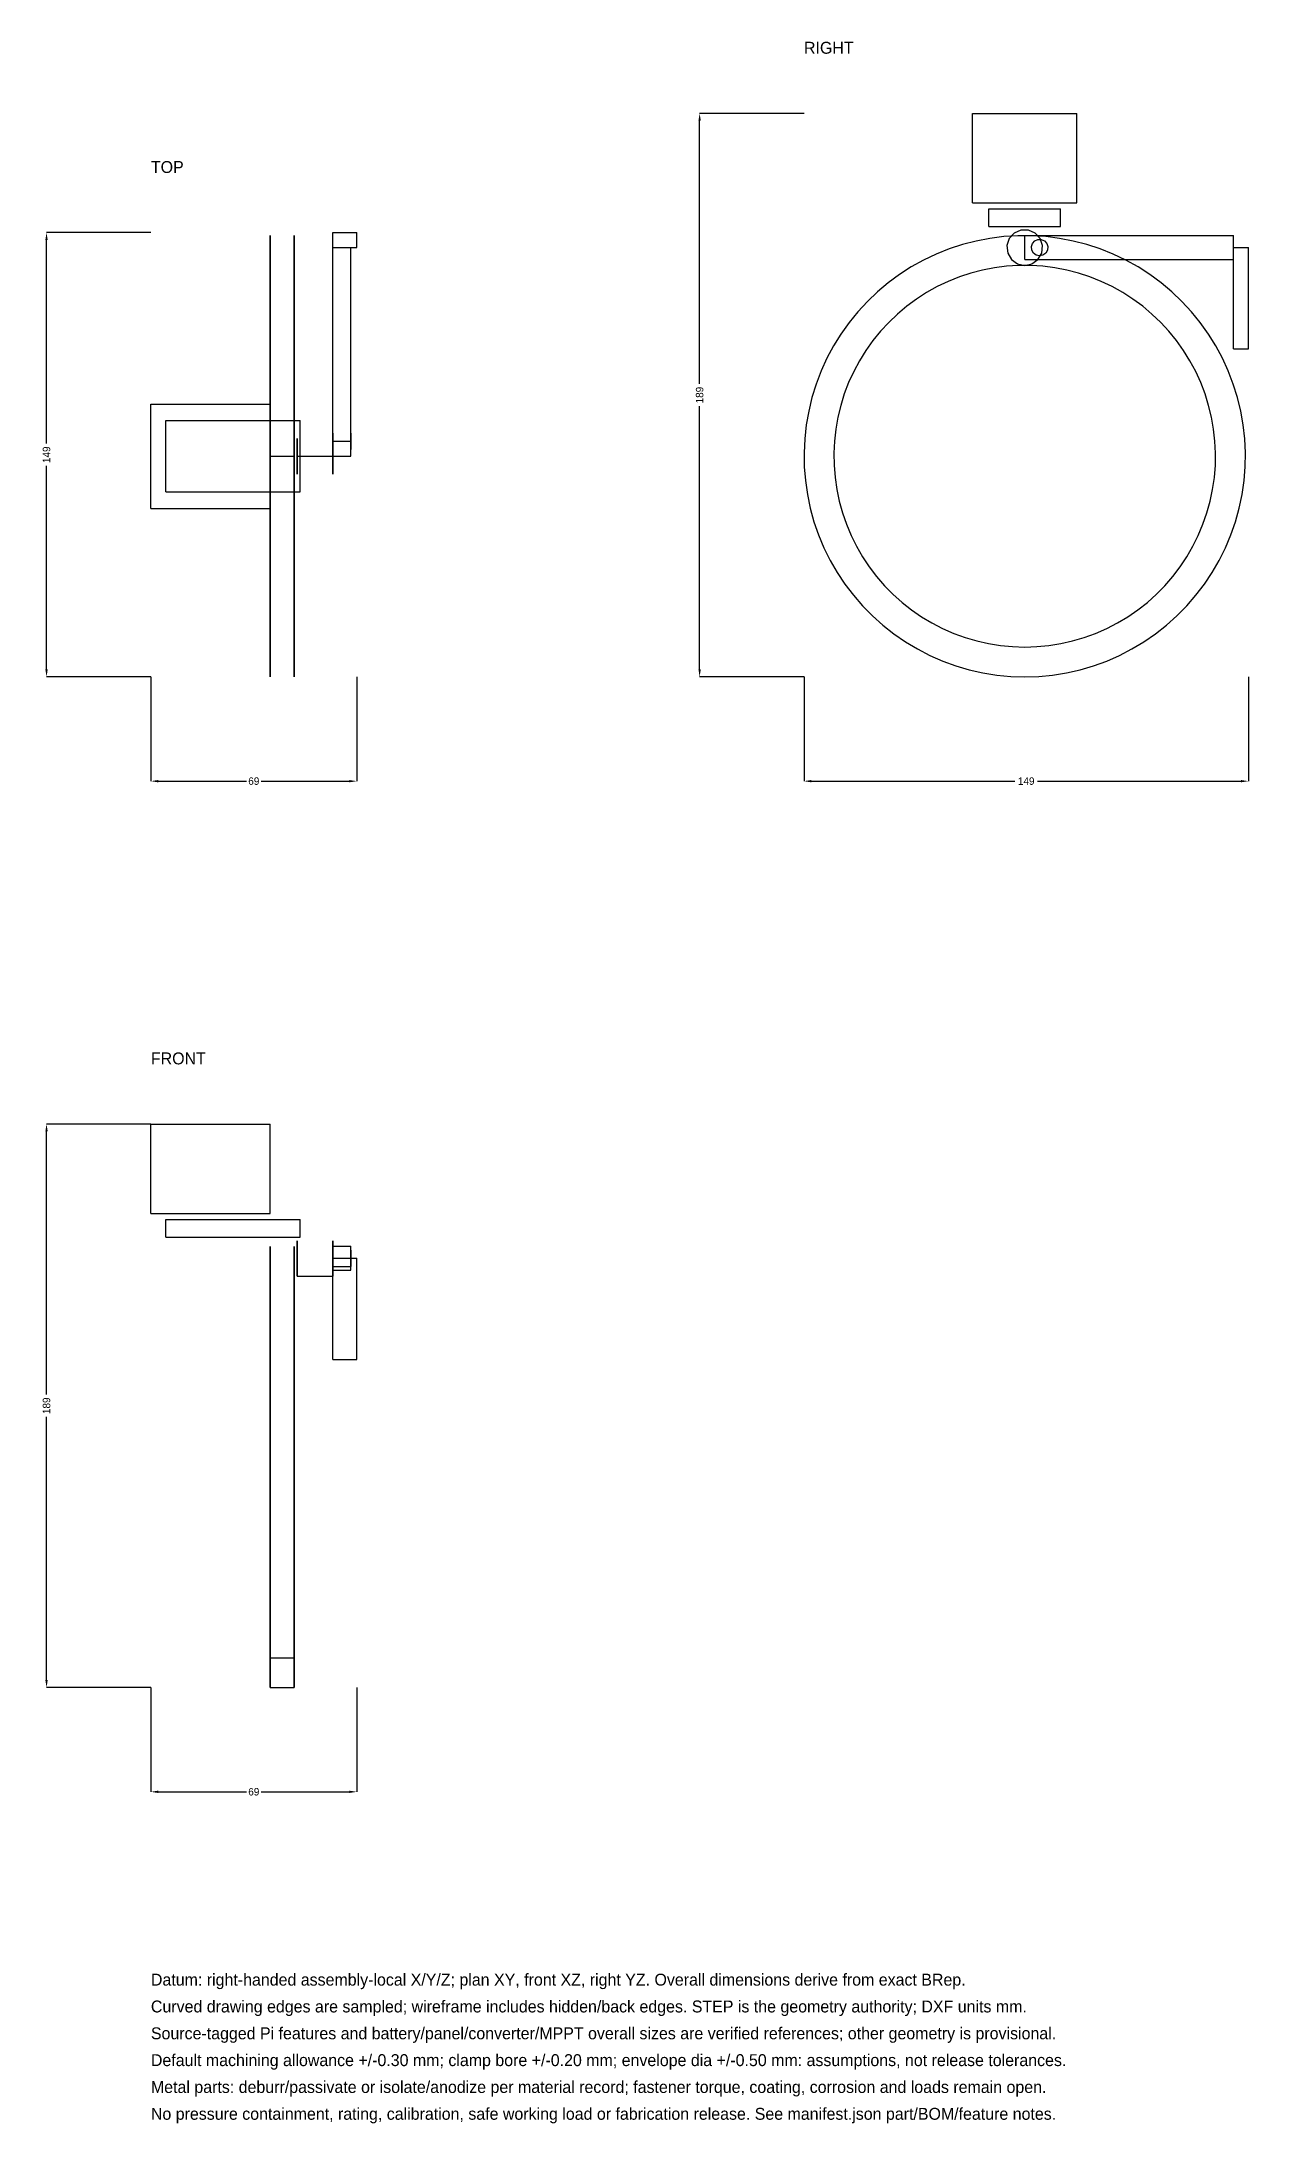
# Model space of a CAD drawing. Header units: millimetres. Extents: x -37 to 368, y -485 to 213.
import ezdxf

# ---------------------------------------------------------------- set-up
doc = ezdxf.new("R2010")
doc.units = ezdxf.units.MM
for name, color, linetype in [('DIMENSIONS', 7, 'Continuous'), ('FRONT', 7, 'Continuous'), ('NOTES', 7, 'Continuous'), ('RIGHT', 7, 'Continuous'), ('TOP', 7, 'Continuous')]:
    doc.layers.add(name, color=color, linetype=linetype)
doc.dimstyles.get("Standard").update_dxf_attribs({"dimtxt": 2.5, "dimasz": 2.5, "dimexe": 1.25, "dimexo": 0.625, "dimtad": 1, "dimcen": 2.5, "dimazin": 3, "dimtfac": 1, "dimtmove": 0, "dimatfit": 3})

# ---------------------------------------------------------------- blocks, each defined once
blk = doc.blocks.new('_CLOSEDFILLED')
at = {"color": 0, "linetype": 'BYBLOCK'}
blk.add_solid([(-1, 0.16), (0, 0), (-1, -0.16)], dxfattribs=at)
blk = doc.blocks.new('*D1')
at = {"color": 7}
for p, q in [((0, 0), (0, -35)), ((69, 0), (69, -35)), ((2.5, -35), (32, -35)), ((37, -35), (66.5, -35))]:
    blk.add_line(p, q, dxfattribs=at)
at = {"layer": 'Defpoints'}
for p in [(0, 0), (69, 0), (0, -35)]:
    blk.add_point(p, dxfattribs=at)
at = {"layer": 'DIMENSIONS', "color": 7, "xscale": 2.5, "yscale": 2.5, "rotation": 180}
blk.add_blockref('_CLOSEDFILLED', (0, -35), dxfattribs=at)
at = {"layer": 'DIMENSIONS', "color": 7, "xscale": 2.5, "yscale": 2.5}
blk.add_blockref('_CLOSEDFILLED', (69, -35), dxfattribs=at)
at = {"layer": 'DIMENSIONS', "color": 7, "insert": (34.5, -35), "char_height": 2.5, "attachment_point": 5}
blk.add_mtext('69', dxfattribs=at)
blk = doc.blocks.new('*D2')
at = {"color": 7}
for p, q in [((0, 149), (-35, 149)), ((-35, 78.25), (-35, 146.5)), ((-35, 2.5), (-35, 70.75)), ((0, 0), (-35, 0))]:
    blk.add_line(p, q, dxfattribs=at)
at = {"layer": 'Defpoints'}
for p in [(0, 149), (-35, 0), (0, 0)]:
    blk.add_point(p, dxfattribs=at)
at = {"layer": 'DIMENSIONS', "color": 7, "xscale": 2.5, "yscale": 2.5}
for p, rotation in [((-35, 149), 90), ((-35, 0), 270)]:
    blk.add_blockref('_CLOSEDFILLED', p, dxfattribs=dict(at, rotation=rotation))
at = {"layer": 'DIMENSIONS', "color": 7, "insert": (-35, 74.5), "char_height": 2.5, "attachment_point": 5, "rotation": 90}
blk.add_mtext('149', dxfattribs=at)
blk = doc.blocks.new('*D3')
at = {"color": 7}
for p, q in [((0, -339), (0, -374)), ((69, -339), (69, -374)), ((2.5, -374), (32, -374)), ((37, -374), (66.5, -374))]:
    blk.add_line(p, q, dxfattribs=at)
at = {"layer": 'Defpoints'}
for p in [(0, -339), (69, -339), (0, -374)]:
    blk.add_point(p, dxfattribs=at)
at = {"layer": 'DIMENSIONS', "color": 7, "xscale": 2.5, "yscale": 2.5, "rotation": 180}
blk.add_blockref('_CLOSEDFILLED', (0, -374), dxfattribs=at)
at = {"layer": 'DIMENSIONS', "color": 7, "xscale": 2.5, "yscale": 2.5}
blk.add_blockref('_CLOSEDFILLED', (69, -374), dxfattribs=at)
at = {"layer": 'DIMENSIONS', "color": 7, "insert": (34.5, -374), "char_height": 2.5, "attachment_point": 5}
blk.add_mtext('69', dxfattribs=at)
blk = doc.blocks.new('*D4')
at = {"color": 7}
for p, q in [((0, -150), (-35, -150)), ((-35, -240.75), (-35, -152.5)), ((-35, -336.5), (-35, -248.25)), ((0, -339), (-35, -339))]:
    blk.add_line(p, q, dxfattribs=at)
at = {"layer": 'Defpoints'}
for p in [(0, -150), (-35, -339), (0, -339)]:
    blk.add_point(p, dxfattribs=at)
at = {"layer": 'DIMENSIONS', "color": 7, "xscale": 2.5, "yscale": 2.5}
for p, rotation in [((-35, -150), 90), ((-35, -339), 270)]:
    blk.add_blockref('_CLOSEDFILLED', p, dxfattribs=dict(at, rotation=rotation))
at = {"layer": 'DIMENSIONS', "color": 7, "insert": (-35, -244.5), "char_height": 2.5, "attachment_point": 5, "rotation": 90}
blk.add_mtext('189', dxfattribs=at)
blk = doc.blocks.new('*D5')
at = {"color": 7}
for p, q in [((219, 0), (219, -35)), ((368, 0), (368, -35)), ((221.5, -35), (289.75, -35)), ((297.25, -35), (365.5, -35))]:
    blk.add_line(p, q, dxfattribs=at)
at = {"layer": 'Defpoints'}
for p in [(219, 0), (368, 0), (219, -35)]:
    blk.add_point(p, dxfattribs=at)
at = {"layer": 'DIMENSIONS', "color": 7, "xscale": 2.5, "yscale": 2.5, "rotation": 180}
blk.add_blockref('_CLOSEDFILLED', (219, -35), dxfattribs=at)
at = {"layer": 'DIMENSIONS', "color": 7, "xscale": 2.5, "yscale": 2.5}
blk.add_blockref('_CLOSEDFILLED', (368, -35), dxfattribs=at)
at = {"layer": 'DIMENSIONS', "color": 7, "insert": (293.5, -35), "char_height": 2.5, "attachment_point": 5}
blk.add_mtext('149', dxfattribs=at)
blk = doc.blocks.new('*D6')
at = {"color": 7}
for p, q in [((219, 189), (184, 189)), ((184, 98.25), (184, 186.5)), ((184, 2.5), (184, 90.75)), ((219, 0), (184, 0))]:
    blk.add_line(p, q, dxfattribs=at)
at = {"layer": 'Defpoints'}
for p in [(219, 189), (184, 0), (219, 0)]:
    blk.add_point(p, dxfattribs=at)
at = {"layer": 'DIMENSIONS', "color": 7, "xscale": 2.5, "yscale": 2.5}
for p, rotation in [((184, 189), 90), ((184, 0), 270)]:
    blk.add_blockref('_CLOSEDFILLED', p, dxfattribs=dict(at, rotation=rotation))
at = {"layer": 'DIMENSIONS', "color": 7, "insert": (184, 94.5), "char_height": 2.5, "attachment_point": 5, "rotation": 90}
blk.add_mtext('189', dxfattribs=at)

msp = doc.modelspace()

# ---------------------------------------------------------------- linework, layer by layer
at = {"layer": 'FRONT'}
for points in [[(0, -180), (0, -150)], [(0, -180), (0, -150)], [(0, -150), (40, -150)], [(0, -150), (40, -150)], [(40, -180), (40, -150)], [(40, -180), (40, -150)], [(0, -180), (40, -180)], [(0, -180), (40, -180)], [(5, -188), (5, -182)], [(5, -188), (5, -182)], [(5, -182), (50, -182)], [(5, -182), (50, -182)], [(5, -188), (50, -188)], [(5, -188), (50, -188)], [(50, -188), (50, -182)], [(50, -188), (50, -182)], [(40, -339), (40, -338.851), (40, -338.405), (40, -337.663), (40, -336.628), (40, -335.305), (40, -333.699), (40, -331.817), (40, -329.665), (40, -327.253), (40, -324.59), (40, -321.687), (40, -318.556), (40, -315.21), (40, -311.661), (40, -307.924), (40, -304.015), (40, -299.948), (40, -295.741), (40, -291.41), (40, -286.972), (40, -282.446), (40, -277.85), (40, -273.202), (40, -268.521), (40, -263.826), (40, -259.136), (40, -254.469), (40, -249.844), (40, -245.281), (40, -240.797), (40, -236.41), (40, -232.139), (40, -228), (40, -224.01), (40, -220.185), (40, -216.54), (40, -213.091), (40, -209.85), (40, -206.832), (40, -204.048), (40, -201.509), (40, -199.226), (40, -197.208), (40, -195.463), (40, -193.998), (40, -192.818), (40, -191.93), (40, -191.335), (40, -191.037), (40, -191.037), (40, -191.335), (40, -191.93), (40, -192.818), (40, -193.998), (40, -195.463), (40, -197.208), (40, -199.226), (40, -201.509), (40, -204.048), (40, -206.832), (40, -209.85), (40, -213.091), (40, -216.54), (40, -220.185), (40, -224.01), (40, -228), (40, -232.139), (40, -236.41), (40, -240.797), (40, -245.281), (40, -249.844), (40, -254.469), (40, -259.136), (40, -263.826), (40, -268.521), (40, -273.202), (40, -277.85), (40, -282.446), (40, -286.972), (40, -291.41), (40, -295.741), (40, -299.948), (40, -304.015), (40, -307.924), (40, -311.661), (40, -315.21), (40, -318.556), (40, -321.687), (40, -324.59), (40, -327.253), (40, -329.665), (40, -331.817), (40, -333.699), (40, -335.305), (40, -336.628), (40, -337.663), (40, -338.405), (40, -338.851), (40, -339)], [(48, -339), (48, -338.851), (48, -338.405), (48, -337.663), (48, -336.628), (48, -335.305), (48, -333.699), (48, -331.817), (48, -329.665), (48, -327.253), (48, -324.59), (48, -321.687), (48, -318.556), (48, -315.21), (48, -311.661), (48, -307.924), (48, -304.015), (48, -299.948), (48, -295.741), (48, -291.41), (48, -286.972), (48, -282.446), (48, -277.85), (48, -273.202), (48, -268.521), (48, -263.826), (48, -259.136), (48, -254.469), (48, -249.844), (48, -245.281), (48, -240.797), (48, -236.41), (48, -232.139), (48, -228), (48, -224.01), (48, -220.185), (48, -216.54), (48, -213.091), (48, -209.85), (48, -206.832), (48, -204.048), (48, -201.509), (48, -199.226), (48, -197.208), (48, -195.463), (48, -193.998), (48, -192.818), (48, -191.93), (48, -191.335), (48, -191.037), (48, -191.037), (48, -191.335), (48, -191.93), (48, -192.818), (48, -193.998), (48, -195.463), (48, -197.208), (48, -199.226), (48, -201.509), (48, -204.048), (48, -206.832), (48, -209.85), (48, -213.091), (48, -216.54), (48, -220.185), (48, -224.01), (48, -228), (48, -232.139), (48, -236.41), (48, -240.797), (48, -245.281), (48, -249.844), (48, -254.469), (48, -259.136), (48, -263.826), (48, -268.521), (48, -273.202), (48, -277.85), (48, -282.446), (48, -286.972), (48, -291.41), (48, -295.741), (48, -299.948), (48, -304.015), (48, -307.924), (48, -311.661), (48, -315.21), (48, -318.556), (48, -321.687), (48, -324.59), (48, -327.253), (48, -329.665), (48, -331.817), (48, -333.699), (48, -335.305), (48, -336.628), (48, -337.663), (48, -338.405), (48, -338.851), (48, -339)], [(49, -201), (49, -200.481), (49, -199.015), (49, -196.854), (49, -194.373), (49, -192), (49, -190.146), (49, -189.131), (49, -189.131), (49, -190.146), (49, -192), (49, -194.373), (49, -196.854), (49, -199.015), (49, -200.481), (49, -201)], [(61, -201), (61, -200.481), (61, -199.015), (61, -196.854), (61, -194.373), (61, -192), (61, -190.146), (61, -189.131), (61, -189.131), (61, -190.146), (61, -192), (61, -194.373), (61, -196.854), (61, -199.015), (61, -200.481), (61, -201)], [(61, -199), (61, -191)], [(61, -199), (61, -191)], [(61, -191), (67, -191)], [(61, -191), (67, -191)], [(61, -197.75), (61, -197.512), (61, -196.84), (61, -195.85), (61, -194.713), (61, -193.625), (61, -192.775), (61, -192.31), (61, -192.31), (61, -192.775), (61, -193.625), (61, -194.713), (61, -195.85), (61, -196.84), (61, -197.512), (61, -197.75)], [(61, -229), (61, -195)], [(61, -229), (61, -195)], [(61, -195), (69, -195)], [(61, -195), (69, -195)], [(67, -199), (67, -191)], [(67, -199), (67, -191)], [(67, -197.75), (67, -197.512), (67, -196.84), (67, -195.85), (67, -194.713), (67, -193.625), (67, -192.775), (67, -192.31), (67, -192.31), (67, -192.775), (67, -193.625), (67, -194.713), (67, -195.85), (67, -196.84), (67, -197.512), (67, -197.75)], [(69, -229), (69, -195)], [(69, -229), (69, -195)], [(40, -329), (40, -328.871), (40, -328.485), (40, -327.843), (40, -326.949), (40, -325.805), (40, -324.416), (40, -322.787), (40, -320.926), (40, -318.84), (40, -316.537), (40, -314.027), (40, -311.319), (40, -308.425), (40, -305.355), (40, -302.124), (40, -298.742), (40, -295.225), (40, -291.587), (40, -287.841), (40, -284.003), (40, -280.089), (40, -276.113), (40, -272.094), (40, -268.045), (40, -263.985), (40, -259.928), (40, -255.892), (40, -251.892), (40, -247.946), (40, -244.068), (40, -240.274), (40, -236.58), (40, -233), (40, -229.549), (40, -226.241), (40, -223.089), (40, -220.106), (40, -217.303), (40, -214.693), (40, -212.285), (40, -210.089), (40, -208.115), (40, -206.369), (40, -204.86), (40, -203.592), (40, -202.572), (40, -201.804), (40, -201.29), (40, -201.032), (40, -201.032), (40, -201.29), (40, -201.804), (40, -202.572), (40, -203.592), (40, -204.86), (40, -206.369), (40, -208.115), (40, -210.089), (40, -212.285), (40, -214.693), (40, -217.303), (40, -220.106), (40, -223.089), (40, -226.241), (40, -229.549), (40, -233), (40, -236.58), (40, -240.274), (40, -244.068), (40, -247.946), (40, -251.892), (40, -255.892), (40, -259.928), (40, -263.985), (40, -268.045), (40, -272.094), (40, -276.113), (40, -280.089), (40, -284.003), (40, -287.841), (40, -291.587), (40, -295.225), (40, -298.742), (40, -302.124), (40, -305.355), (40, -308.425), (40, -311.319), (40, -314.027), (40, -316.537), (40, -318.84), (40, -320.926), (40, -322.787), (40, -324.416), (40, -325.805), (40, -326.949), (40, -327.843), (40, -328.485), (40, -328.871), (40, -329)], [(48, -329), (48, -328.871), (48, -328.485), (48, -327.843), (48, -326.949), (48, -325.805), (48, -324.416), (48, -322.787), (48, -320.926), (48, -318.84), (48, -316.537), (48, -314.027), (48, -311.319), (48, -308.425), (48, -305.355), (48, -302.124), (48, -298.742), (48, -295.225), (48, -291.587), (48, -287.841), (48, -284.003), (48, -280.089), (48, -276.113), (48, -272.094), (48, -268.045), (48, -263.985), (48, -259.928), (48, -255.892), (48, -251.892), (48, -247.946), (48, -244.068), (48, -240.274), (48, -236.58), (48, -233), (48, -229.549), (48, -226.241), (48, -223.089), (48, -220.106), (48, -217.303), (48, -214.693), (48, -212.285), (48, -210.089), (48, -208.115), (48, -206.369), (48, -204.86), (48, -203.592), (48, -202.572), (48, -201.804), (48, -201.29), (48, -201.032), (48, -201.032), (48, -201.29), (48, -201.804), (48, -202.572), (48, -203.592), (48, -204.86), (48, -206.369), (48, -208.115), (48, -210.089), (48, -212.285), (48, -214.693), (48, -217.303), (48, -220.106), (48, -223.089), (48, -226.241), (48, -229.549), (48, -233), (48, -236.58), (48, -240.274), (48, -244.068), (48, -247.946), (48, -251.892), (48, -255.892), (48, -259.928), (48, -263.985), (48, -268.045), (48, -272.094), (48, -276.113), (48, -280.089), (48, -284.003), (48, -287.841), (48, -291.587), (48, -295.225), (48, -298.742), (48, -302.124), (48, -305.355), (48, -308.425), (48, -311.319), (48, -314.027), (48, -316.537), (48, -318.84), (48, -320.926), (48, -322.787), (48, -324.416), (48, -325.805), (48, -326.949), (48, -327.843), (48, -328.485), (48, -328.871), (48, -329)], [(49, -201), (61, -201)], [(61, -197.75), (67, -197.75)], [(61, -199), (67, -199)], [(61, -199), (67, -199)], [(61, -229), (69, -229)], [(61, -229), (69, -229)], [(40, -329), (48, -329)], [(40, -339), (48, -339)]]:
    msp.add_lwpolyline(points, dxfattribs=at)
at = {"layer": 'RIGHT'}
for points in [[(275.5, 159), (275.5, 189)], [(275.5, 189), (310.5, 189)], [(275.5, 159), (275.5, 189)], [(275.5, 189), (310.5, 189)], [(310.5, 159), (310.5, 189)], [(310.5, 159), (310.5, 189)], [(275.5, 159), (310.5, 159)], [(275.5, 159), (310.5, 159)], [(281, 151), (281, 157)], [(281, 157), (305, 157)], [(281, 151), (281, 157)], [(281, 157), (305, 157)], [(305, 151), (305, 157)], [(305, 151), (305, 157)], [(293, 0), (297.693, 0.149), (302.368, 0.595), (307.005, 1.337), (311.585, 2.372), (316.09, 3.695), (320.503, 5.301), (324.805, 7.183), (328.979, 9.335), (333.007, 11.747), (336.875, 14.41), (340.566, 17.313), (344.066, 20.444), (347.36, 23.79), (350.435, 27.339), (353.279, 31.076), (355.88, 34.985), (358.228, 39.052), (360.313, 43.259), (362.127, 47.59), (363.663, 52.028), (364.914, 56.554), (365.876, 61.15), (366.544, 65.798), (366.916, 70.479), (366.991, 75.174), (366.767, 79.864), (366.247, 84.531), (365.431, 89.156), (364.324, 93.719), (362.93, 98.203), (361.254, 102.59), (359.304, 106.861), (357.086, 111), (354.61, 114.99), (351.886, 118.815), (348.925, 122.46), (345.739, 125.909), (342.341, 129.15), (338.744, 132.168), (334.962, 134.952), (331.012, 137.491), (326.909, 139.774), (322.669, 141.792), (318.309, 143.537), (313.848, 145.002), (309.303, 146.182), (304.692, 147.07), (300.034, 147.665), (295.348, 147.963), (290.652, 147.963), (285.966, 147.665), (281.308, 147.07), (276.697, 146.182), (272.152, 145.002), (267.691, 143.537), (263.331, 141.792), (259.091, 139.774), (254.988, 137.491), (251.038, 134.952), (247.256, 132.168), (243.659, 129.15), (240.261, 125.909), (237.075, 122.46), (234.114, 118.815), (231.39, 114.99), (228.914, 111), (226.696, 106.861), (224.746, 102.59), (223.07, 98.203), (221.676, 93.719), (220.569, 89.156), (219.753, 84.531), (219.233, 79.864), (219.009, 75.174), (219.084, 70.479), (219.456, 65.798), (220.124, 61.15), (221.086, 56.554), (222.337, 52.028), (223.873, 47.59), (225.687, 43.259), (227.772, 39.052), (230.12, 34.985), (232.721, 31.076), (235.565, 27.339), (238.64, 23.79), (241.934, 20.444), (245.434, 17.313), (249.125, 14.41), (252.993, 11.747), (257.021, 9.335), (261.195, 7.183), (265.497, 5.301), (269.91, 3.695), (274.415, 2.372), (278.995, 1.337), (283.632, 0.595), (288.307, 0.149), (293, 0)], [(293, 0), (297.693, 0.149), (302.368, 0.595), (307.005, 1.337), (311.585, 2.372), (316.09, 3.695), (320.503, 5.301), (324.805, 7.183), (328.979, 9.335), (333.007, 11.747), (336.875, 14.41), (340.566, 17.313), (344.066, 20.444), (347.36, 23.79), (350.435, 27.339), (353.279, 31.076), (355.88, 34.985), (358.228, 39.052), (360.313, 43.259), (362.127, 47.59), (363.663, 52.028), (364.914, 56.554), (365.876, 61.15), (366.544, 65.798), (366.916, 70.479), (366.991, 75.174), (366.767, 79.864), (366.247, 84.531), (365.431, 89.156), (364.324, 93.719), (362.93, 98.203), (361.254, 102.59), (359.304, 106.861), (357.086, 111), (354.61, 114.99), (351.886, 118.815), (348.925, 122.46), (345.739, 125.909), (342.341, 129.15), (338.744, 132.168), (334.962, 134.952), (331.012, 137.491), (326.909, 139.774), (322.669, 141.792), (318.309, 143.537), (313.848, 145.002), (309.303, 146.182), (304.692, 147.07), (300.034, 147.665), (295.348, 147.963), (290.652, 147.963), (285.966, 147.665), (281.308, 147.07), (276.697, 146.182), (272.152, 145.002), (267.691, 143.537), (263.331, 141.792), (259.091, 139.774), (254.988, 137.491), (251.038, 134.952), (247.256, 132.168), (243.659, 129.15), (240.261, 125.909), (237.075, 122.46), (234.114, 118.815), (231.39, 114.99), (228.914, 111), (226.696, 106.861), (224.746, 102.59), (223.07, 98.203), (221.676, 93.719), (220.569, 89.156), (219.753, 84.531), (219.233, 79.864), (219.009, 75.174), (219.084, 70.479), (219.456, 65.798), (220.124, 61.15), (221.086, 56.554), (222.337, 52.028), (223.873, 47.59), (225.687, 43.259), (227.772, 39.052), (230.12, 34.985), (232.721, 31.076), (235.565, 27.339), (238.64, 23.79), (241.934, 20.444), (245.434, 17.313), (249.125, 14.41), (252.993, 11.747), (257.021, 9.335), (261.195, 7.183), (265.497, 5.301), (269.91, 3.695), (274.415, 2.372), (278.995, 1.337), (283.632, 0.595), (288.307, 0.149), (293, 0)], [(281, 151), (305, 151)], [(281, 151), (305, 151)], [(293, 138), (295.44, 138.519), (297.459, 139.985), (298.706, 142.146), (298.967, 144.627), (298.196, 147), (296.527, 148.854), (294.247, 149.869), (291.753, 149.869), (289.473, 148.854), (287.804, 147), (287.033, 144.627), (287.294, 142.146), (288.541, 139.985), (290.56, 138.519), (293, 138)], [(293, 138), (295.44, 138.519), (297.459, 139.985), (298.706, 142.146), (298.967, 144.627), (298.196, 147), (296.527, 148.854), (294.247, 149.869), (291.753, 149.869), (289.473, 148.854), (287.804, 147), (287.033, 144.627), (287.294, 142.146), (288.541, 139.985), (290.56, 138.519), (293, 138)], [(293, 140), (293, 148)], [(293, 148), (363, 148)], [(293, 140), (293, 148)], [(293, 148), (363, 148)], [(298, 141.25), (296.881, 141.488), (295.956, 142.16), (295.385, 143.15), (295.265, 144.287), (295.618, 145.375), (296.384, 146.225), (297.428, 146.69), (298.572, 146.69), (299.616, 146.225), (300.382, 145.375), (300.735, 144.287), (300.615, 143.15), (300.044, 142.16), (299.119, 141.488), (298, 141.25)], [(298, 141.25), (296.881, 141.488), (295.956, 142.16), (295.385, 143.15), (295.265, 144.287), (295.618, 145.375), (296.384, 146.225), (297.428, 146.69), (298.572, 146.69), (299.616, 146.225), (300.382, 145.375), (300.735, 144.287), (300.615, 143.15), (300.044, 142.16), (299.119, 141.488), (298, 141.25)], [(363, 140), (363, 148)], [(363, 140), (363, 148)], [(293, 140), (363, 140)], [(293, 140), (363, 140)], [(363, 110), (363, 144)], [(363, 144), (368, 144)], [(363, 110), (363, 144)], [(363, 144), (368, 144)], [(368, 110), (368, 144)], [(368, 110), (368, 144)], [(293, 10), (297.059, 10.129), (301.102, 10.515), (305.112, 11.157), (309.073, 12.051), (312.97, 13.195), (316.786, 14.584), (320.507, 16.213), (324.117, 18.074), (327.601, 20.16), (330.946, 22.463), (334.138, 24.973), (337.165, 27.681), (340.014, 30.575), (342.673, 33.645), (345.133, 36.876), (347.382, 40.258), (349.413, 43.775), (351.216, 47.413), (352.785, 51.159), (354.114, 54.997), (355.196, 58.911), (356.028, 62.887), (356.606, 66.906), (356.928, 70.955), (356.992, 75.015), (356.799, 79.072), (356.349, 83.108), (355.643, 87.108), (354.686, 91.054), (353.48, 94.932), (352.031, 98.726), (350.344, 102.42), (348.426, 106), (346.284, 109.451), (343.929, 112.759), (341.368, 115.911), (338.612, 118.894), (335.673, 121.697), (332.562, 124.307), (329.292, 126.715), (325.875, 128.911), (322.326, 130.885), (318.66, 132.631), (314.889, 134.14), (311.031, 135.408), (307.1, 136.428), (303.112, 137.196), (299.084, 137.71), (295.031, 137.968), (290.969, 137.968), (286.916, 137.71), (282.888, 137.196), (278.9, 136.428), (274.969, 135.408), (271.111, 134.14), (267.34, 132.631), (263.674, 130.885), (260.125, 128.911), (256.708, 126.715), (253.438, 124.307), (250.327, 121.697), (247.388, 118.894), (244.632, 115.911), (242.071, 112.759), (239.716, 109.451), (237.574, 106), (235.656, 102.42), (233.969, 98.726), (232.52, 94.932), (231.314, 91.054), (230.357, 87.108), (229.651, 83.108), (229.201, 79.072), (229.008, 75.015), (229.072, 70.955), (229.394, 66.906), (229.972, 62.887), (230.804, 58.911), (231.886, 54.997), (233.215, 51.159), (234.784, 47.413), (236.587, 43.775), (238.618, 40.258), (240.867, 36.876), (243.327, 33.645), (245.986, 30.575), (248.835, 27.681), (251.862, 24.973), (255.054, 22.463), (258.399, 20.16), (261.883, 18.074), (265.493, 16.213), (269.214, 14.584), (273.03, 13.195), (276.927, 12.051), (280.888, 11.157), (284.898, 10.515), (288.941, 10.129), (293, 10)], [(293, 10), (297.059, 10.129), (301.102, 10.515), (305.112, 11.157), (309.073, 12.051), (312.97, 13.195), (316.786, 14.584), (320.507, 16.213), (324.117, 18.074), (327.601, 20.16), (330.946, 22.463), (334.138, 24.973), (337.165, 27.681), (340.014, 30.575), (342.673, 33.645), (345.133, 36.876), (347.382, 40.258), (349.413, 43.775), (351.216, 47.413), (352.785, 51.159), (354.114, 54.997), (355.196, 58.911), (356.028, 62.887), (356.606, 66.906), (356.928, 70.955), (356.992, 75.015), (356.799, 79.072), (356.349, 83.108), (355.643, 87.108), (354.686, 91.054), (353.48, 94.932), (352.031, 98.726), (350.344, 102.42), (348.426, 106), (346.284, 109.451), (343.929, 112.759), (341.368, 115.911), (338.612, 118.894), (335.673, 121.697), (332.562, 124.307), (329.292, 126.715), (325.875, 128.911), (322.326, 130.885), (318.66, 132.631), (314.889, 134.14), (311.031, 135.408), (307.1, 136.428), (303.112, 137.196), (299.084, 137.71), (295.031, 137.968), (290.969, 137.968), (286.916, 137.71), (282.888, 137.196), (278.9, 136.428), (274.969, 135.408), (271.111, 134.14), (267.34, 132.631), (263.674, 130.885), (260.125, 128.911), (256.708, 126.715), (253.438, 124.307), (250.327, 121.697), (247.388, 118.894), (244.632, 115.911), (242.071, 112.759), (239.716, 109.451), (237.574, 106), (235.656, 102.42), (233.969, 98.726), (232.52, 94.932), (231.314, 91.054), (230.357, 87.108), (229.651, 83.108), (229.201, 79.072), (229.008, 75.015), (229.072, 70.955), (229.394, 66.906), (229.972, 62.887), (230.804, 58.911), (231.886, 54.997), (233.215, 51.159), (234.784, 47.413), (236.587, 43.775), (238.618, 40.258), (240.867, 36.876), (243.327, 33.645), (245.986, 30.575), (248.835, 27.681), (251.862, 24.973), (255.054, 22.463), (258.399, 20.16), (261.883, 18.074), (265.493, 16.213), (269.214, 14.584), (273.03, 13.195), (276.927, 12.051), (280.888, 11.157), (284.898, 10.515), (288.941, 10.129), (293, 10)], [(363, 110), (368, 110)], [(363, 110), (368, 110)]]:
    msp.add_lwpolyline(points, dxfattribs=at)
at = {"layer": 'TOP'}
for points in [[(40, 74), (40, 78.693), (40, 83.368), (40, 88.005), (40, 92.585), (40, 97.09), (40, 101.503), (40, 105.805), (40, 109.979), (40, 114.007), (40, 117.875), (40, 121.566), (40, 125.066), (40, 128.36), (40, 131.435), (40, 134.279), (40, 136.88), (40, 139.228), (40, 141.313), (40, 143.127), (40, 144.663), (40, 145.914), (40, 146.876), (40, 147.544), (40, 147.916), (40, 147.991), (40, 147.767), (40, 147.247), (40, 146.431), (40, 145.324), (40, 143.93), (40, 142.254), (40, 140.304), (40, 138.086), (40, 135.61), (40, 132.886), (40, 129.925), (40, 126.739), (40, 123.341), (40, 119.744), (40, 115.962), (40, 112.012), (40, 107.909), (40, 103.669), (40, 99.309), (40, 94.848), (40, 90.303), (40, 85.692), (40, 81.034), (40, 76.348), (40, 71.652), (40, 66.966), (40, 62.308), (40, 57.697), (40, 53.152), (40, 48.691), (40, 44.331), (40, 40.091), (40, 35.988), (40, 32.038), (40, 28.256), (40, 24.659), (40, 21.261), (40, 18.075), (40, 15.114), (40, 12.39), (40, 9.914), (40, 7.696), (40, 5.746), (40, 4.07), (40, 2.676), (40, 1.569), (40, 0.753), (40, 0.233), (40, 0.009), (40, 0.084), (40, 0.456), (40, 1.124), (40, 2.086), (40, 3.337), (40, 4.873), (40, 6.687), (40, 8.772), (40, 11.12), (40, 13.721), (40, 16.565), (40, 19.64), (40, 22.934), (40, 26.434), (40, 30.125), (40, 33.993), (40, 38.021), (40, 42.195), (40, 46.497), (40, 50.91), (40, 55.415), (40, 59.995), (40, 64.632), (40, 69.307), (40, 74)], [(48, 74), (48, 78.693), (48, 83.368), (48, 88.005), (48, 92.585), (48, 97.09), (48, 101.503), (48, 105.805), (48, 109.979), (48, 114.007), (48, 117.875), (48, 121.566), (48, 125.066), (48, 128.36), (48, 131.435), (48, 134.279), (48, 136.88), (48, 139.228), (48, 141.313), (48, 143.127), (48, 144.663), (48, 145.914), (48, 146.876), (48, 147.544), (48, 147.916), (48, 147.991), (48, 147.767), (48, 147.247), (48, 146.431), (48, 145.324), (48, 143.93), (48, 142.254), (48, 140.304), (48, 138.086), (48, 135.61), (48, 132.886), (48, 129.925), (48, 126.739), (48, 123.341), (48, 119.744), (48, 115.962), (48, 112.012), (48, 107.909), (48, 103.669), (48, 99.309), (48, 94.848), (48, 90.303), (48, 85.692), (48, 81.034), (48, 76.348), (48, 71.652), (48, 66.966), (48, 62.308), (48, 57.697), (48, 53.152), (48, 48.691), (48, 44.331), (48, 40.091), (48, 35.988), (48, 32.038), (48, 28.256), (48, 24.659), (48, 21.261), (48, 18.075), (48, 15.114), (48, 12.39), (48, 9.914), (48, 7.696), (48, 5.746), (48, 4.07), (48, 2.676), (48, 1.569), (48, 0.753), (48, 0.233), (48, 0.009), (48, 0.084), (48, 0.456), (48, 1.124), (48, 2.086), (48, 3.337), (48, 4.873), (48, 6.687), (48, 8.772), (48, 11.12), (48, 13.721), (48, 16.565), (48, 19.64), (48, 22.934), (48, 26.434), (48, 30.125), (48, 33.993), (48, 38.021), (48, 42.195), (48, 46.497), (48, 50.91), (48, 55.415), (48, 59.995), (48, 64.632), (48, 69.307), (48, 74)], [(61, 144), (61, 149)], [(61, 144), (61, 149)], [(61, 149), (69, 149)], [(61, 149), (69, 149)], [(69, 144), (69, 149)], [(69, 144), (69, 149)], [(61, 74), (61, 144)], [(61, 74), (61, 144)], [(61, 144), (67, 144)], [(61, 144), (67, 144)], [(61, 144), (69, 144)], [(61, 144), (69, 144)], [(67, 74), (67, 144)], [(67, 74), (67, 144)], [(40, 74), (40, 78.059), (40, 82.102), (40, 86.112), (40, 90.073), (40, 93.97), (40, 97.786), (40, 101.507), (40, 105.117), (40, 108.601), (40, 111.946), (40, 115.138), (40, 118.165), (40, 121.014), (40, 123.673), (40, 126.133), (40, 128.382), (40, 130.413), (40, 132.216), (40, 133.785), (40, 135.114), (40, 136.196), (40, 137.028), (40, 137.606), (40, 137.928), (40, 137.992), (40, 137.799), (40, 137.349), (40, 136.643), (40, 135.686), (40, 134.48), (40, 133.031), (40, 131.344), (40, 129.426), (40, 127.284), (40, 124.929), (40, 122.368), (40, 119.612), (40, 116.673), (40, 113.562), (40, 110.292), (40, 106.875), (40, 103.326), (40, 99.66), (40, 95.889), (40, 92.031), (40, 88.1), (40, 84.112), (40, 80.084), (40, 76.031), (40, 71.969), (40, 67.916), (40, 63.888), (40, 59.9), (40, 55.969), (40, 52.111), (40, 48.34), (40, 44.674), (40, 41.125), (40, 37.708), (40, 34.438), (40, 31.327), (40, 28.388), (40, 25.632), (40, 23.071), (40, 20.716), (40, 18.574), (40, 16.656), (40, 14.969), (40, 13.52), (40, 12.314), (40, 11.357), (40, 10.651), (40, 10.201), (40, 10.008), (40, 10.072), (40, 10.394), (40, 10.972), (40, 11.804), (40, 12.886), (40, 14.215), (40, 15.784), (40, 17.587), (40, 19.618), (40, 21.867), (40, 24.327), (40, 26.986), (40, 29.835), (40, 32.862), (40, 36.054), (40, 39.399), (40, 42.883), (40, 46.493), (40, 50.214), (40, 54.03), (40, 57.927), (40, 61.888), (40, 65.898), (40, 69.941), (40, 74)], [(48, 74), (48, 78.059), (48, 82.102), (48, 86.112), (48, 90.073), (48, 93.97), (48, 97.786), (48, 101.507), (48, 105.117), (48, 108.601), (48, 111.946), (48, 115.138), (48, 118.165), (48, 121.014), (48, 123.673), (48, 126.133), (48, 128.382), (48, 130.413), (48, 132.216), (48, 133.785), (48, 135.114), (48, 136.196), (48, 137.028), (48, 137.606), (48, 137.928), (48, 137.992), (48, 137.799), (48, 137.349), (48, 136.643), (48, 135.686), (48, 134.48), (48, 133.031), (48, 131.344), (48, 129.426), (48, 127.284), (48, 124.929), (48, 122.368), (48, 119.612), (48, 116.673), (48, 113.562), (48, 110.292), (48, 106.875), (48, 103.326), (48, 99.66), (48, 95.889), (48, 92.031), (48, 88.1), (48, 84.112), (48, 80.084), (48, 76.031), (48, 71.969), (48, 67.916), (48, 63.888), (48, 59.9), (48, 55.969), (48, 52.111), (48, 48.34), (48, 44.674), (48, 41.125), (48, 37.708), (48, 34.438), (48, 31.327), (48, 28.388), (48, 25.632), (48, 23.071), (48, 20.716), (48, 18.574), (48, 16.656), (48, 14.969), (48, 13.52), (48, 12.314), (48, 11.357), (48, 10.651), (48, 10.201), (48, 10.008), (48, 10.072), (48, 10.394), (48, 10.972), (48, 11.804), (48, 12.886), (48, 14.215), (48, 15.784), (48, 17.587), (48, 19.618), (48, 21.867), (48, 24.327), (48, 26.986), (48, 29.835), (48, 32.862), (48, 36.054), (48, 39.399), (48, 42.883), (48, 46.493), (48, 50.214), (48, 54.03), (48, 57.927), (48, 61.888), (48, 65.898), (48, 69.941), (48, 74)], [(0, 56.5), (0, 91.5)], [(0, 56.5), (0, 91.5)], [(0, 91.5), (40, 91.5)], [(0, 91.5), (40, 91.5)], [(40, 56.5), (40, 91.5)], [(40, 56.5), (40, 91.5)], [(5, 62), (5, 86)], [(5, 62), (5, 86)], [(5, 86), (50, 86)], [(5, 86), (50, 86)], [(50, 62), (50, 86)], [(50, 62), (50, 86)], [(49, 74), (49, 76.44), (49, 78.459), (49, 79.706), (49, 79.967), (49, 79.196), (49, 77.527), (49, 75.247), (49, 72.753), (49, 70.473), (49, 68.804), (49, 68.033), (49, 68.294), (49, 69.541), (49, 71.56), (49, 74)], [(61, 79), (61, 77.881), (61, 76.956), (61, 76.385), (61, 76.265), (61, 76.618), (61, 77.384), (61, 78.428), (61, 79.572), (61, 80.616), (61, 81.382), (61, 81.735), (61, 81.615), (61, 81.044), (61, 80.119), (61, 79)], [(61, 74), (61, 76.44), (61, 78.459), (61, 79.706), (61, 79.967), (61, 79.196), (61, 77.527), (61, 75.247), (61, 72.753), (61, 70.473), (61, 68.804), (61, 68.033), (61, 68.294), (61, 69.541), (61, 71.56), (61, 74)], [(61, 79), (67, 79)], [(67, 79), (67, 77.881), (67, 76.956), (67, 76.385), (67, 76.265), (67, 76.618), (67, 77.384), (67, 78.428), (67, 79.572), (67, 80.616), (67, 81.382), (67, 81.735), (67, 81.615), (67, 81.044), (67, 80.119), (67, 79)], [(40, 74), (48, 74)], [(40, 74), (48, 74)], [(49, 74), (61, 74)], [(61, 74), (67, 74)], [(61, 74), (67, 74)], [(0, 56.5), (40, 56.5)], [(0, 56.5), (40, 56.5)], [(5, 62), (50, 62)], [(5, 62), (50, 62)]]:
    msp.add_lwpolyline(points, dxfattribs=at)

# ---------------------------------------------------------------- texts
at = {"layer": 'NOTES'}
for s, p in [('RIGHT', (219, 209)), ('TOP', (0, 169)), ('FRONT', (0, -130)), ('Datum: right-handed assembly-local X/Y/Z; plan XY, front XZ, right YZ. Overall dimensions derive from exact BRep.', (0, -439)), ('Curved drawing edges are sampled; wireframe includes hidden/back edges. STEP is the geometry authority; DXF units mm.', (0, -448)), ('Source-tagged Pi features and battery/panel/converter/MPPT overall sizes are verified references; other geometry is provisional.', (0, -457)), ('Default machining allowance +/-0.30 mm; clamp bore +/-0.20 mm; envelope dia +/-0.50 mm: assumptions, not release tolerances.', (0, -466)), ('Metal parts: deburr/passivate or isolate/anodize per material record; fastener torque, coating, corrosion and loads remain open.', (0, -475)), ('No pressure containment, rating, calibration, safe working load or fabrication release. See manifest.json part/BOM/feature notes.', (0, -484))]:
    msp.add_text(s, height=4, dxfattribs=at).set_placement(p)

# ---------------------------------------------------------------- dimensions: what is measured, and where the dimension line sits
at = {"layer": 'DIMENSIONS'}
for base, p1, p2, picture, middle in [((184, 0), (219, 0), (219, 189), '*D6', (184, 94.5)), ((-35, 0), (0, 0), (0, 149), '*D2', (-35, 74.5)), ((-35, -339), (0, -339), (0, -150), '*D4', (-35, -244.5))]:
    dim = msp.add_linear_dim(base=base, p1=p1, p2=p2, angle=90, dimstyle='Standard', override={"dimtxt": 2.5, "dimasz": 2.5, "dimdec": 2, "dimclrd": 7, "dimclre": 7, "dimclrt": 7}, dxfattribs=at)
    dim.commit()
    dim.dimension.update_dxf_attribs({"geometry": picture, "text_midpoint": middle})
for base, p1, p2, picture, middle in [((0, -35), (0, 0), (69, 0), '*D1', (34.5, -35)), ((219, -35), (219, 0), (368, 0), '*D5', (293.5, -35)), ((0, -374), (0, -339), (69, -339), '*D3', (34.5, -374))]:
    dim = msp.add_linear_dim(base=base, p1=p1, p2=p2, dimstyle='Standard', override={"dimtxt": 2.5, "dimasz": 2.5, "dimdec": 2, "dimclrd": 7, "dimclre": 7, "dimclrt": 7}, dxfattribs=at)
    dim.commit()
    dim.dimension.update_dxf_attribs({"geometry": picture, "text_midpoint": middle})

doc.saveas('drawing.dxf')
